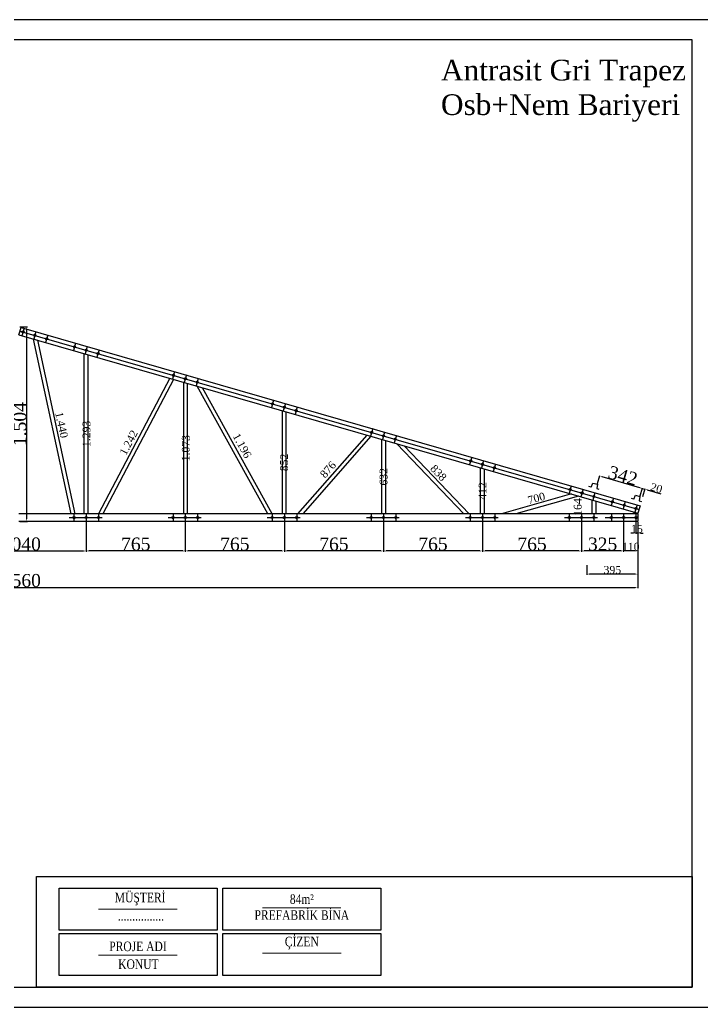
# Model space of a CAD drawing. Header units: millimetres. Extents: x 142629 to 168404, y -211947 to -204319.
# Drawn here: x 152268 to 157538, y -211947 to -204319 of the extents above; entities that cross this region are included whole.
import ezdxf

# ---------------------------------------------------------------- set-up
doc = ezdxf.new("R2010")
doc.units = ezdxf.units.MM
doc.layers.add('-YAZI', color=7, linetype='Continuous', lineweight=15)
for name, color, linetype in [('Block1', 255, 'Continuous'), ('KAPI-PEN', 3, 'Continuous'), ('ZEMİN', 191, 'Continuous'), ('ÖLÇÜLENDİRME', 121, 'Continuous')]:
    doc.layers.add(name, color=color, linetype=linetype)
doc.styles.add('133', font='times.ttf')
doc.dimstyles.new('MAKAS', dxfattribs={"dimscale": 20, "dimtxt": 1.3, "dimasz": 1, "dimexe": 0.3, "dimexo": 0.3, "dimgap": 0.1, "dimtad": 1, "dimrnd": 1, "dimzin": 12, "dimdsep": 46, "dimlunit": 6, "dimtxsty": '133', "dimcen": 0.8, "dimdle": 0.0005, "dimclrd": 4, "dimclre": 6, "dimclrt": 2, "dimazin": 3, "dimtfac": 1, "dimtmove": 0, "dimatfit": 2, "dimldrblk": 'DOTSMALL', "dimfxl": 1, "dimtolj": 1, "dimtzin": 0, "dimarcsym": 0})
doc.dimstyles.new('makas 1', dxfattribs={"dimscale": 20, "dimtxt": 3, "dimasz": 1.2, "dimexe": 0.3, "dimexo": 0.3, "dimgap": 0.1, "dimtad": 1, "dimrnd": 1, "dimzin": 12, "dimdsep": 46, "dimlunit": 6, "dimtxsty": '133', "dimblk": 'NONE', "dimcen": 0.8, "dimdle": 0.0005, "dimse1": 1, "dimse2": 1, "dimsd1": 1, "dimsd2": 1, "dimclrd": 105, "dimclre": 42, "dimclrt": 2, "dimazin": 3, "dimtfac": 1, "dimtmove": 0, "dimatfit": 2, "dimldrblk": 'NONE', "dimfxl": 1, "dimtolj": 1, "dimtzin": 0, "dimarcsym": 0})

# ---------------------------------------------------------------- blocks, each defined once
blk = doc.blocks.new('*D1755')
at = {"layer": 'Defpoints', "color": 0, "ltscale": 0.5, "transparency": 16777216}
for p in [(151741.1, -208194.5), (152781.1, -208230.3), (152781.1, -208422.2)]:
    blk.add_point(p, dxfattribs=at)
at = {"layer": 'ÖLÇÜLENDİRME', "color": 6, "lineweight": -2, "ltscale": 0.5, "transparency": 16777216}
for p, q in [((151741.1, -208200.5), (151741.1, -208428.2)), ((152781.1, -208236.3), (152781.1, -208428.2))]:
    blk.add_line(p, q, dxfattribs=at)
at = {"layer": 'ÖLÇÜLENDİRME', "color": 4, "lineweight": -2, "ltscale": 0.5, "transparency": 16777216}
blk.add_line((151761.1, -208422.2), (152761.1, -208422.2), dxfattribs=at)
at = {"layer": 'ÖLÇÜLENDİRME', "color": 4, "ltscale": 0.5, "transparency": 16777216}
for points in [[(151761.1, -208418.8), (151761.1, -208425.5), (151741.1, -208422.2)], [(152761.1, -208418.8), (152761.1, -208425.5), (152781.1, -208422.2)]]:
    blk.add_solid(points, dxfattribs=at)
at = {"layer": 'ÖLÇÜLENDİRME', "color": 2, "ltscale": 0.5, "transparency": 16777216, "insert": (152261.1, -208369.2), "char_height": 100, "attachment_point": 5, "style": '133'}
blk.add_mtext('\\A1;1.040', dxfattribs=at)
blk = doc.blocks.new('_DotSmall')
at = {"color": 0, "linetype": 'ByBlock', "const_width": 0.5}
blk.add_lwpolyline([(-0.0625, 0, 1), (0.0625, 0, 1)], format="xyb", close=True, dxfattribs=at)
blk = doc.blocks.new('*D1735')
at = {"layer": 'Defpoints', "color": 0, "ltscale": 0.5, "transparency": 16777216}
for p in [(157041.1, -208314.4), (147481.1, -208337), (157041.1, -208704.2)]:
    blk.add_point(p, dxfattribs=at)
at = {"layer": 'ÖLÇÜLENDİRME', "color": 6, "lineweight": -2, "ltscale": 0.5, "transparency": 16777216}
for p, q in [((157041.1, -208320.4), (157041.1, -208710.2)), ((147481.1, -208343), (147481.1, -208710.2))]:
    blk.add_line(p, q, dxfattribs=at)
at = {"layer": 'ÖLÇÜLENDİRME', "color": 4, "lineweight": -2, "ltscale": 0.5, "transparency": 16777216}
blk.add_line((147501.1, -208704.2), (157021.1, -208704.2), dxfattribs=at)
at = {"layer": 'ÖLÇÜLENDİRME', "color": 4, "ltscale": 0.5, "transparency": 16777216}
for points in [[(147501.1, -208700.8), (147501.1, -208707.5), (147481.1, -208704.2)], [(157021.1, -208700.8), (157021.1, -208707.5), (157041.1, -208704.2)]]:
    blk.add_solid(points, dxfattribs=at)
at = {"layer": 'ÖLÇÜLENDİRME', "color": 2, "ltscale": 0.5, "transparency": 16777216, "insert": (152261.1, -208651.2), "char_height": 100, "attachment_point": 5, "style": '133'}
blk.add_mtext('\\A1;9.560', dxfattribs=at)
blk = doc.blocks.new('*D1756')
at = {"layer": 'Defpoints', "color": 0, "ltscale": 0.5, "transparency": 16777216}
for p in [(157026.1, -208194.5), (157041.1, -208194.5), (157026.1, -208283.5)]:
    blk.add_point(p, dxfattribs=at)
at = {"layer": 'ÖLÇÜLENDİRME', "color": 6, "lineweight": -2, "ltscale": 0.5, "transparency": 16777216}
for p, q in [((157026.1, -208200.5), (157026.1, -208289.5)), ((157041.1, -208200.5), (157041.1, -208289.5))]:
    blk.add_line(p, q, dxfattribs=at)
at = {"layer": 'ÖLÇÜLENDİRME', "color": 4, "lineweight": -2, "ltscale": 0.5, "transparency": 16777216}
for p, q in [((157006.1, -208283.5), (156986.1, -208283.5)), ((157041.1, -208283.5), (157026.1, -208283.5)), ((157061.1, -208283.5), (157081.1, -208283.5))]:
    blk.add_line(p, q, dxfattribs=at)
at = {"layer": 'ÖLÇÜLENDİRME', "color": 4, "ltscale": 0.5, "transparency": 16777216}
for points in [[(157006.1, -208280.2), (157006.1, -208286.9), (157026.1, -208283.5)], [(157061.1, -208280.2), (157061.1, -208286.9), (157041.1, -208283.5)]]:
    blk.add_solid(points, dxfattribs=at)
at = {"layer": 'ÖLÇÜLENDİRME', "color": 2, "ltscale": 0.5, "transparency": 16777216, "insert": (157033.6, -208251), "char_height": 60, "attachment_point": 5, "style": '133'}
blk.add_mtext('\\A1;15', dxfattribs=at)
blk = doc.blocks.new('*D1757')
at = {"layer": 'Defpoints', "color": 0, "ltscale": 0.5, "transparency": 16777216}
for p in [(156931.1, -208194.5), (157041.1, -208194.5), (156931.1, -208422.2)]:
    blk.add_point(p, dxfattribs=at)
at = {"layer": 'ÖLÇÜLENDİRME', "color": 6, "lineweight": -2, "ltscale": 0.5, "transparency": 16777216}
for p, q in [((156931.1, -208200.5), (156931.1, -208428.2)), ((157041.1, -208200.5), (157041.1, -208428.2))]:
    blk.add_line(p, q, dxfattribs=at)
at = {"layer": 'ÖLÇÜLENDİRME', "color": 4, "lineweight": -2, "ltscale": 0.5, "transparency": 16777216}
blk.add_line((157021.1, -208422.2), (156951.1, -208422.2), dxfattribs=at)
at = {"layer": 'ÖLÇÜLENDİRME', "color": 4, "ltscale": 0.5, "transparency": 16777216}
for points in [[(156951.1, -208418.8), (156951.1, -208425.5), (156931.1, -208422.2)], [(157021.1, -208418.8), (157021.1, -208425.5), (157041.1, -208422.2)]]:
    blk.add_solid(points, dxfattribs=at)
at = {"layer": 'ÖLÇÜLENDİRME', "color": 2, "ltscale": 0.5, "transparency": 16777216, "insert": (156986.1, -208389.6), "char_height": 60, "attachment_point": 5, "style": '133'}
blk.add_mtext('\\A1;110', dxfattribs=at)
blk = doc.blocks.new('*D1758')
at = {"layer": 'Defpoints', "color": 0, "ltscale": 0.5, "transparency": 16777216}
for p in [(156606.1, -208194.5), (156931.1, -208194.5), (156606.1, -208422.2)]:
    blk.add_point(p, dxfattribs=at)
at = {"layer": 'ÖLÇÜLENDİRME', "color": 6, "lineweight": -2, "ltscale": 0.5, "transparency": 16777216}
for p, q in [((156606.1, -208200.5), (156606.1, -208428.2)), ((156931.1, -208200.5), (156931.1, -208428.2))]:
    blk.add_line(p, q, dxfattribs=at)
at = {"layer": 'ÖLÇÜLENDİRME', "color": 4, "lineweight": -2, "ltscale": 0.5, "transparency": 16777216}
blk.add_line((156911.1, -208422.2), (156626.1, -208422.2), dxfattribs=at)
at = {"layer": 'ÖLÇÜLENDİRME', "color": 4, "ltscale": 0.5, "transparency": 16777216}
for points in [[(156626.1, -208418.8), (156626.1, -208425.5), (156606.1, -208422.2)], [(156911.1, -208418.8), (156911.1, -208425.5), (156931.1, -208422.2)]]:
    blk.add_solid(points, dxfattribs=at)
at = {"layer": 'ÖLÇÜLENDİRME', "color": 2, "ltscale": 0.5, "transparency": 16777216, "insert": (156768.6, -208369.3), "char_height": 100, "attachment_point": 5, "style": '133'}
blk.add_mtext('\\A1;325', dxfattribs=at)
blk = doc.blocks.new('*D1759')
at = {"layer": 'Defpoints', "color": 0, "ltscale": 0.5, "transparency": 16777216}
for p in [(155841.1, -208194.5), (156606.1, -208194.5), (155841.1, -208422.2)]:
    blk.add_point(p, dxfattribs=at)
at = {"layer": 'ÖLÇÜLENDİRME', "color": 6, "lineweight": -2, "ltscale": 0.5, "transparency": 16777216}
for p, q in [((155841.1, -208200.5), (155841.1, -208428.2)), ((156606.1, -208200.5), (156606.1, -208428.2))]:
    blk.add_line(p, q, dxfattribs=at)
at = {"layer": 'ÖLÇÜLENDİRME', "color": 4, "lineweight": -2, "ltscale": 0.5, "transparency": 16777216}
blk.add_line((156586.1, -208422.2), (155861.1, -208422.2), dxfattribs=at)
at = {"layer": 'ÖLÇÜLENDİRME', "color": 4, "ltscale": 0.5, "transparency": 16777216}
for points in [[(155861.1, -208418.8), (155861.1, -208425.5), (155841.1, -208422.2)], [(156586.1, -208418.8), (156586.1, -208425.5), (156606.1, -208422.2)]]:
    blk.add_solid(points, dxfattribs=at)
at = {"layer": 'ÖLÇÜLENDİRME', "color": 2, "ltscale": 0.5, "transparency": 16777216, "insert": (156223.6, -208369.2), "char_height": 100, "attachment_point": 5, "style": '133'}
blk.add_mtext('\\A1;765', dxfattribs=at)
blk = doc.blocks.new('*D1760')
at = {"layer": 'Defpoints', "color": 0, "ltscale": 0.5, "transparency": 16777216}
for p in [(155076.1, -208194.5), (155841.1, -208194.5), (155076.1, -208422.2)]:
    blk.add_point(p, dxfattribs=at)
at = {"layer": 'ÖLÇÜLENDİRME', "color": 6, "lineweight": -2, "ltscale": 0.5, "transparency": 16777216}
for p, q in [((155076.1, -208200.5), (155076.1, -208428.2)), ((155841.1, -208200.5), (155841.1, -208428.2))]:
    blk.add_line(p, q, dxfattribs=at)
at = {"layer": 'ÖLÇÜLENDİRME', "color": 4, "lineweight": -2, "ltscale": 0.5, "transparency": 16777216}
blk.add_line((155821.1, -208422.2), (155096.1, -208422.2), dxfattribs=at)
at = {"layer": 'ÖLÇÜLENDİRME', "color": 4, "ltscale": 0.5, "transparency": 16777216}
for points in [[(155096.1, -208418.8), (155096.1, -208425.5), (155076.1, -208422.2)], [(155821.1, -208418.8), (155821.1, -208425.5), (155841.1, -208422.2)]]:
    blk.add_solid(points, dxfattribs=at)
at = {"layer": 'ÖLÇÜLENDİRME', "color": 2, "ltscale": 0.5, "transparency": 16777216, "insert": (155458.6, -208369.2), "char_height": 100, "attachment_point": 5, "style": '133'}
blk.add_mtext('\\A1;765', dxfattribs=at)
blk = doc.blocks.new('*D1761')
at = {"layer": 'Defpoints', "color": 0, "ltscale": 0.5, "transparency": 16777216}
for p in [(154311.1, -208194.5), (155076.1, -208194.5), (154311.1, -208422.2)]:
    blk.add_point(p, dxfattribs=at)
at = {"layer": 'ÖLÇÜLENDİRME', "color": 6, "lineweight": -2, "ltscale": 0.5, "transparency": 16777216}
for p, q in [((154311.1, -208200.5), (154311.1, -208428.2)), ((155076.1, -208200.5), (155076.1, -208428.2))]:
    blk.add_line(p, q, dxfattribs=at)
at = {"layer": 'ÖLÇÜLENDİRME', "color": 4, "lineweight": -2, "ltscale": 0.5, "transparency": 16777216}
blk.add_line((155056.1, -208422.2), (154331.1, -208422.2), dxfattribs=at)
at = {"layer": 'ÖLÇÜLENDİRME', "color": 4, "ltscale": 0.5, "transparency": 16777216}
for points in [[(154331.1, -208418.8), (154331.1, -208425.5), (154311.1, -208422.2)], [(155056.1, -208418.8), (155056.1, -208425.5), (155076.1, -208422.2)]]:
    blk.add_solid(points, dxfattribs=at)
at = {"layer": 'ÖLÇÜLENDİRME', "color": 2, "ltscale": 0.5, "transparency": 16777216, "insert": (154693.6, -208369.2), "char_height": 100, "attachment_point": 5, "style": '133'}
blk.add_mtext('\\A1;765', dxfattribs=at)
blk = doc.blocks.new('*D1762')
at = {"layer": 'Defpoints', "color": 0, "ltscale": 0.5, "transparency": 16777216}
for p in [(153546.1, -208194.5), (154311.1, -208194.5), (153546.1, -208422.2)]:
    blk.add_point(p, dxfattribs=at)
at = {"layer": 'ÖLÇÜLENDİRME', "color": 6, "lineweight": -2, "ltscale": 0.5, "transparency": 16777216}
for p, q in [((153546.1, -208200.5), (153546.1, -208428.2)), ((154311.1, -208200.5), (154311.1, -208428.2))]:
    blk.add_line(p, q, dxfattribs=at)
at = {"layer": 'ÖLÇÜLENDİRME', "color": 4, "lineweight": -2, "ltscale": 0.5, "transparency": 16777216}
blk.add_line((154291.1, -208422.2), (153566.1, -208422.2), dxfattribs=at)
at = {"layer": 'ÖLÇÜLENDİRME', "color": 4, "ltscale": 0.5, "transparency": 16777216}
for points in [[(153566.1, -208418.8), (153566.1, -208425.5), (153546.1, -208422.2)], [(154291.1, -208418.8), (154291.1, -208425.5), (154311.1, -208422.2)]]:
    blk.add_solid(points, dxfattribs=at)
at = {"layer": 'ÖLÇÜLENDİRME', "color": 2, "ltscale": 0.5, "transparency": 16777216, "insert": (153928.6, -208369.2), "char_height": 100, "attachment_point": 5, "style": '133'}
blk.add_mtext('\\A1;765', dxfattribs=at)
blk = doc.blocks.new('*D1763')
at = {"layer": 'Defpoints', "color": 0, "ltscale": 0.5, "transparency": 16777216}
for p in [(152781.1, -208194.5), (153546.1, -208194.5), (152781.1, -208422.2)]:
    blk.add_point(p, dxfattribs=at)
at = {"layer": 'ÖLÇÜLENDİRME', "color": 6, "lineweight": -2, "ltscale": 0.5, "transparency": 16777216}
for p, q in [((152781.1, -208200.5), (152781.1, -208428.2)), ((153546.1, -208200.5), (153546.1, -208428.2))]:
    blk.add_line(p, q, dxfattribs=at)
at = {"layer": 'ÖLÇÜLENDİRME', "color": 4, "lineweight": -2, "ltscale": 0.5, "transparency": 16777216}
blk.add_line((153526.1, -208422.2), (152801.1, -208422.2), dxfattribs=at)
at = {"layer": 'ÖLÇÜLENDİRME', "color": 4, "ltscale": 0.5, "transparency": 16777216}
for points in [[(152801.1, -208418.8), (152801.1, -208425.5), (152781.1, -208422.2)], [(153526.1, -208418.8), (153526.1, -208425.5), (153546.1, -208422.2)]]:
    blk.add_solid(points, dxfattribs=at)
at = {"layer": 'ÖLÇÜLENDİRME', "color": 2, "ltscale": 0.5, "transparency": 16777216, "insert": (153163.6, -208369.2), "char_height": 100, "attachment_point": 5, "style": '133'}
blk.add_mtext('\\A1;765', dxfattribs=at)
blk = doc.blocks.new('*D1732')
at = {"layer": 'Defpoints', "color": 0, "ltscale": 0.5, "transparency": 16777216}
for p in [(156646.1, -208526.6), (157041.1, -208526.6), (156646.1, -208601)]:
    blk.add_point(p, dxfattribs=at)
at = {"layer": 'ÖLÇÜLENDİRME', "color": 6, "lineweight": -2, "ltscale": 0.5, "transparency": 16777216}
for p, q in [((156646.1, -208532.6), (156646.1, -208607)), ((157041.1, -208532.6), (157041.1, -208607))]:
    blk.add_line(p, q, dxfattribs=at)
at = {"layer": 'ÖLÇÜLENDİRME', "color": 4, "lineweight": -2, "ltscale": 0.5, "transparency": 16777216}
blk.add_line((157021.1, -208601), (156666.1, -208601), dxfattribs=at)
at = {"layer": 'ÖLÇÜLENDİRME', "color": 4, "ltscale": 0.5, "transparency": 16777216}
for points in [[(156666.1, -208597.7), (156666.1, -208604.3), (156646.1, -208601)], [(157021.1, -208597.7), (157021.1, -208604.3), (157041.1, -208601)]]:
    blk.add_solid(points, dxfattribs=at)
at = {"layer": 'ÖLÇÜLENDİRME', "color": 2, "ltscale": 0.5, "transparency": 16777216, "insert": (156843.6, -208568.4), "char_height": 60, "attachment_point": 5, "style": '133'}
blk.add_mtext('\\A1;395', dxfattribs=at)
blk = doc.blocks.new('*D1702')
at = {"layer": 'Defpoints', "color": 0, "transparency": 16777216}
for p in [(156701.1, -208000.9), (156609, -208164.5), (156701.1, -208164.5)]:
    blk.add_point(p, dxfattribs=at)
at = {"layer": 'Block1', "color": 2, "transparency": 16777216, "insert": (156576.5, -208082.7), "char_height": 60, "attachment_point": 5, "rotation": 90, "style": '133'}
blk.add_mtext('\\A1;164', dxfattribs=at)
blk = doc.blocks.new('_None')
blk = doc.blocks.new('*D1703')
at = {"layer": 'Defpoints', "color": 0, "transparency": 16777216}
for p in [(156603.2, -207951.1), (156609.8, -207974.6), (155936.1, -208164.5)]:
    blk.add_point(p, dxfattribs=at)
at = {"layer": 'Block1', "color": 2, "transparency": 16777216, "insert": (156257.5, -208014.7), "char_height": 60, "attachment_point": 5, "rotation": 15.74693, "style": '133'}
blk.add_mtext('\\A1;700', dxfattribs=at)
blk = doc.blocks.new('*D1704')
at = {"layer": 'Defpoints', "color": 0, "transparency": 16777216}
for p in [(155841.1, -207753), (155873.7, -207753), (155841.1, -208164.5)]:
    blk.add_point(p, dxfattribs=at)
at = {"layer": 'Block1', "color": 2, "transparency": 16777216, "insert": (155841.7, -207958.8), "char_height": 60, "attachment_point": 5, "rotation": 90, "style": '133'}
blk.add_mtext('\\A1;412', dxfattribs=at)
blk = doc.blocks.new('*D1705')
at = {"layer": 'Defpoints', "color": 0, "transparency": 16777216}
for p in [(155167.4, -207558.9), (155188.4, -207538.9), (155746.1, -208164.5)]:
    blk.add_point(p, dxfattribs=at)
at = {"layer": 'Block1', "color": 2, "transparency": 16777216, "insert": (155501.2, -207819.2), "char_height": 60, "attachment_point": 5, "rotation": 313.69668, "style": '133'}
blk.add_mtext('\\A1;838', dxfattribs=at)
blk = doc.blocks.new('*D1706')
at = {"layer": 'Defpoints', "color": 0, "transparency": 16777216}
for p in [(155076.1, -207532.6), (155110.1, -207532.6), (155076.1, -208164.5)]:
    blk.add_point(p, dxfattribs=at)
at = {"layer": 'Block1', "color": 2, "transparency": 16777216, "insert": (155077.6, -207848.6), "char_height": 60, "attachment_point": 5, "rotation": 90, "style": '133'}
blk.add_mtext('\\A1;632', dxfattribs=at)
blk = doc.blocks.new('*D1707')
at = {"layer": 'Defpoints', "color": 0, "transparency": 16777216}
for p in [(154962, -207486.2), (154984.8, -207506.3), (154406.1, -208164.5)]:
    blk.add_point(p, dxfattribs=at)
at = {"layer": 'Block1', "color": 2, "transparency": 16777216, "insert": (154648.2, -207793.8), "char_height": 60, "attachment_point": 5, "rotation": 48.68005, "style": '133'}
blk.add_mtext('\\A1;876', dxfattribs=at)
blk = doc.blocks.new('*D1708')
at = {"layer": 'Defpoints', "color": 0, "transparency": 16777216}
for p in [(154311.1, -207312.1), (154341.6, -207312.1), (154311.1, -208164.5)]:
    blk.add_point(p, dxfattribs=at)
at = {"layer": 'Block1', "color": 2, "transparency": 16777216, "insert": (154309.1, -207738.3), "char_height": 60, "attachment_point": 5, "rotation": 90, "style": '133'}
blk.add_mtext('\\A1;852', dxfattribs=at)
blk = doc.blocks.new('*D1709')
at = {"layer": 'Defpoints', "color": 0, "transparency": 16777216}
for p in [(153667.1, -207101.6), (153637.4, -207118), (154216.1, -208164.5)]:
    blk.add_point(p, dxfattribs=at)
at = {"layer": 'Block1', "color": 2, "transparency": 16777216, "insert": (153984.9, -207609.1), "char_height": 60, "attachment_point": 5, "rotation": 298.94053, "style": '133'}
blk.add_mtext('\\A1;1.196', dxfattribs=at)
blk = doc.blocks.new('*D1710')
at = {"layer": 'Defpoints', "color": 0, "transparency": 16777216}
for p in [(153546.1, -207091.6), (153583, -207091.6), (153546.1, -208164.5)]:
    blk.add_point(p, dxfattribs=at)
at = {"layer": 'Block1', "color": 2, "transparency": 16777216, "insert": (153550.4, -207628.1), "char_height": 60, "attachment_point": 5, "rotation": 90, "style": '133'}
blk.add_mtext('\\A1;1.073', dxfattribs=at)
blk = doc.blocks.new('*D1711')
at = {"layer": 'Defpoints', "color": 0, "transparency": 16777216}
for p in [(153454.8, -207065.3), (152848.7, -208150.1), (152876.1, -208164.5)]:
    blk.add_point(p, dxfattribs=at)
at = {"layer": 'Block1', "color": 2, "transparency": 16777216, "insert": (153109.2, -207585.3), "char_height": 60, "attachment_point": 5, "rotation": 62.23385, "style": '133'}
blk.add_mtext('\\A1;1.242', dxfattribs=at)
blk = doc.blocks.new('*D1712')
at = {"layer": 'Defpoints', "color": 0, "transparency": 16777216}
for p in [(152781.1, -206871.2), (152815.9, -206871.2), (152781.1, -208164.5)]:
    blk.add_point(p, dxfattribs=at)
at = {"layer": 'Block1', "color": 2, "transparency": 16777216, "insert": (152783.3, -207517.9), "char_height": 60, "attachment_point": 5, "rotation": 90, "style": '133'}
blk.add_mtext('\\A1;1.293', dxfattribs=at)
blk = doc.blocks.new('*D1764')
at = {"layer": 'Defpoints', "color": 0, "ltscale": 0.5, "transparency": 16777216}
for p in [(152261.1, -206690.1), (152321.8, -206690.1), (152261.1, -208194.5)]:
    blk.add_point(p, dxfattribs=at)
at = {"layer": 'ÖLÇÜLENDİRME', "color": 6, "lineweight": -2, "ltscale": 0.5, "transparency": 16777216}
for p, q in [((152267.1, -206690.1), (152327.8, -206690.1)), ((152267.1, -208194.5), (152327.8, -208194.5))]:
    blk.add_line(p, q, dxfattribs=at)
at = {"layer": 'ÖLÇÜLENDİRME', "color": 4, "lineweight": -2, "ltscale": 0.5, "transparency": 16777216}
blk.add_line((152321.8, -208174.5), (152321.8, -206710.1), dxfattribs=at)
at = {"layer": 'ÖLÇÜLENDİRME', "color": 4, "ltscale": 0.5, "transparency": 16777216}
for points in [[(152318.5, -206710.1), (152325.2, -206710.1), (152321.8, -206690.1)], [(152318.5, -208174.5), (152325.2, -208174.5), (152321.8, -208194.5)]]:
    blk.add_solid(points, dxfattribs=at)
at = {"layer": 'ÖLÇÜLENDİRME', "color": 2, "ltscale": 0.5, "transparency": 16777216, "insert": (152268.8, -207442.3), "char_height": 100, "attachment_point": 5, "rotation": 90, "style": '133'}
blk.add_mtext('\\A1;1.504', dxfattribs=at)
blk = doc.blocks.new('omega')
at = {"layer": 'Block1', "color": 1}
for p, q in [((32355.1, 6698), (32368.3, 6728.5)), ((32368.3, 6728.5), (32402.8, 6718.3)), ((32402.8, 6718.3), (32397.3, 6685.5)), ((32355.1, 6698), (32337.8, 6703.1)), ((32397.3, 6685.5), (32414.5, 6680.4))]:
    blk.add_line(p, q, dxfattribs=at)
blk = doc.blocks.new('*D1714')
at = {"layer": 'Defpoints', "color": 0, "ltscale": 0.5, "transparency": 16777216}
for p in [(156746.3, -207844.3), (156728.1, -207907.4), (157057.1, -208002.3)]:
    blk.add_point(p, dxfattribs=at)
at = {"layer": 'ÖLÇÜLENDİRME', "color": 6, "lineweight": -2, "ltscale": 0.5, "transparency": 16777216}
for p, q in [((156729.7, -207901.7), (156747.9, -207838.5)), ((157058.8, -207996.5), (157077, -207933.4))]:
    blk.add_line(p, q, dxfattribs=at)
at = {"layer": 'ÖLÇÜLENDİRME', "color": 4, "lineweight": -2, "ltscale": 0.5, "transparency": 16777216}
blk.add_line((157056.1, -207933.6), (156765.5, -207849.8), dxfattribs=at)
at = {"layer": 'ÖLÇÜLENDİRME', "color": 4, "ltscale": 0.5, "transparency": 16777216}
for points in [[(156766.4, -207846.6), (156764.5, -207853), (156746.3, -207844.3)], [(157057, -207930.4), (157055.2, -207936.8), (157075.3, -207939.1)]]:
    blk.add_solid(points, dxfattribs=at)
at = {"layer": 'ÖLÇÜLENDİRME', "color": 2, "ltscale": 0.5, "transparency": 16777216, "insert": (156925.4, -207840.9), "char_height": 100, "attachment_point": 5, "rotation": 343.9236, "style": '133'}
blk.add_mtext('\\A1;342', dxfattribs=at)
blk = doc.blocks.new('*D1765')
at = {"layer": 'Defpoints', "color": 0, "ltscale": 0.5, "transparency": 16777216}
for p in [(157057.1, -208002.3), (157076.4, -208007.8), (157094.6, -207944.7)]:
    blk.add_point(p, dxfattribs=at)
at = {"layer": 'ÖLÇÜLENDİRME', "color": 4, "lineweight": -2, "ltscale": 0.5, "transparency": 16777216}
for p, q in [((157056.1, -207933.6), (157036.9, -207928.1)), ((157075.3, -207939.1), (157094.6, -207944.7)), ((157113.8, -207950.2), (157217.1, -207980))]:
    blk.add_line(p, q, dxfattribs=at)
at = {"layer": 'ÖLÇÜLENDİRME', "color": 6, "lineweight": -2, "ltscale": 0.5, "transparency": 16777216}
for p, q in [((157058.8, -207996.5), (157077, -207933.4)), ((157078, -208002), (157096.2, -207938.9))]:
    blk.add_line(p, q, dxfattribs=at)
at = {"layer": 'ÖLÇÜLENDİRME', "color": 4, "ltscale": 0.5, "transparency": 16777216}
for points in [[(157057, -207930.4), (157055.2, -207936.8), (157075.3, -207939.1)], [(157114.7, -207947), (157112.9, -207953.4), (157094.6, -207944.7)]]:
    blk.add_solid(points, dxfattribs=at)
at = {"layer": 'ÖLÇÜLENDİRME', "color": 2, "ltscale": 0.5, "transparency": 16777216, "insert": (157184.1, -207936.6), "char_height": 60, "attachment_point": 5, "rotation": 343.9236, "style": '133'}
blk.add_mtext('\\A1;20', dxfattribs=at)
blk = doc.blocks.new('*D1701')
at = {"layer": 'Defpoints', "color": 0, "transparency": 16777216}
for p in [(152384, -206756.7), (152407.6, -206751.7), (152686.1, -208164.5)]:
    blk.add_point(p, dxfattribs=at)
at = {"layer": 'ZEMİN', "color": 2, "transparency": 16777216, "insert": (152590.5, -207448.7), "char_height": 60, "attachment_point": 5, "rotation": 282.1115, "style": '133'}
blk.add_mtext('\\A1;1.440', dxfattribs=at)

msp = doc.modelspace()

# ---------------------------------------------------------------- linework, layer by layer
at = {"layer": '-YAZI'}
for p, q in [((152876.826, -211189.024), (153483.743, -211189.024)), ((154140.992, -211179.246), (154747.909, -211179.246)), ((152876.826, -211543.937), (153483.743, -211543.937)), ((154140.992, -211527.983), (154750.631, -211527.983))]:
    msp.add_line(p, q, dxfattribs=at)
at = {"layer": 'Block1', "color": 1}
for p, q in [((152261.124, -206752.544), (152277.739, -206694.891)), ((152277.739, -206694.891), (157057.739, -208072.434)), ((152261.124, -206752.544), (157041.124, -208130.088)), ((152766.127, -208134.543), (152766.127, -206898.081)), ((152796.127, -208134.543), (152796.127, -206906.726)), ((153425.851, -207088.206), (152874.969, -208134.543)), ((153455.288, -207096.689), (152908.873, -208134.543)), ((153531.126, -207118.545), (153531.126, -208134.543)), ((153561.126, -207127.191), (153561.126, -208134.543)), ((154182.397, -208134.543), (153637.557, -207149.217)), ((154216.677, -208134.543), (153678.336, -207160.969)), ((154296.126, -208134.543), (154296.125, -207339.009)), ((154326.126, -208134.543), (154326.125, -207347.655)), ((154947.006, -207526.586), (154412.527, -208134.543)), ((154978.876, -207535.771), (154452.472, -208134.543)), ((155061.125, -207559.474), (155061.125, -208134.543)), ((155091.125, -207568.119), (155091.125, -208134.543)), ((155696.713, -208134.543), (155179.947, -207593.717)), ((155738.206, -208134.543), (155237.208, -207610.219)), ((155826.125, -208134.543), (155826.125, -207779.938)), ((155856.125, -208134.543), (155856.125, -207788.584)), ((156527.747, -207982.138), (155987.247, -208134.543)), ((156582.415, -207997.893), (156097.79, -208134.543)), ((156686.124, -208027.781), (156686.124, -208134.543)), ((156716.124, -208036.426), (156716.124, -208134.543)), ((157057.739, -208072.434), (157041.124, -208130.088)), ((157041.124, -208134.543), (152261.124, -208134.543)), ((157011.124, -208134.543), (157011.124, -208121.442)), ((157041.124, -208134.543), (157041.124, -208130.088)), ((157041.124, -208134.543), (157041.124, -208194.543)), ((157041.124, -208194.543), (152261.124, -208194.543))]:
    msp.add_line(p, q, dxfattribs=at)
at = {"layer": 'Block1', "color": 2}
for p, q in [((152301.047, -206701.608), (152284.432, -206759.261)), ((152269.432, -206723.718), (157049.432, -208101.261)), ((152392.332, -206727.915), (152375.717, -206785.569)), ((152483.617, -206754.222), (152467.002, -206811.876)), ((152698.149, -206816.048), (152681.534, -206873.702)), ((152789.434, -206842.356), (152772.819, -206900.009)), ((152880.719, -206868.663), (152864.104, -206926.317)), ((153463.149, -207036.513), (153446.534, -207094.166)), ((153554.434, -207062.82), (153537.819, -207120.474)), ((153645.718, -207089.127), (153629.103, -207146.781)), ((154228.148, -207256.977), (154211.533, -207314.631)), ((154319.433, -207283.284), (154302.818, -207340.938)), ((154410.718, -207309.592), (154394.103, -207367.245)), ((154993.148, -207477.442), (154976.533, -207535.095)), ((155084.433, -207503.749), (155067.818, -207561.403)), ((155175.718, -207530.056), (155159.103, -207587.71)), ((155758.147, -207697.906), (155741.532, -207755.56)), ((155849.432, -207724.213), (155832.817, -207781.867)), ((155940.717, -207750.521), (155924.102, -207808.174)), ((156526.862, -207919.441), (156510.247, -207977.094)), ((156618.147, -207945.748), (156601.532, -208003.402)), ((156709.432, -207972.055), (156692.817, -208029.709)), ((156851.862, -208013.102), (156835.247, -208070.756)), ((156943.147, -208039.41), (156926.532, -208097.063)), ((157034.432, -208065.717), (157017.816, -208123.371)), ((152686.127, -208134.543), (152686.127, -208194.543)), ((152781.127, -208134.543), (152781.127, -208194.543)), ((152876.127, -208134.543), (152876.127, -208194.543)), ((153451.126, -208134.543), (153451.126, -208194.543)), ((153546.126, -208134.543), (153546.126, -208194.543)), ((153641.126, -208134.543), (153641.126, -208194.543)), ((154216.126, -208134.543), (154216.126, -208194.543)), ((154311.126, -208134.543), (154311.126, -208194.543)), ((154406.126, -208134.543), (154406.126, -208194.543)), ((154981.125, -208134.543), (154981.125, -208194.543)), ((155076.125, -208134.543), (155076.125, -208194.543)), ((155171.125, -208134.543), (155171.125, -208194.543)), ((155746.125, -208134.543), (155746.125, -208194.543)), ((155841.125, -208134.543), (155841.125, -208194.543)), ((155936.125, -208134.543), (155936.125, -208194.543)), ((156511.124, -208134.543), (156511.124, -208194.543)), ((156606.124, -208134.543), (156606.124, -208194.543)), ((156701.124, -208134.543), (156701.124, -208194.543)), ((156836.124, -208134.543), (156836.124, -208194.543)), ((156931.124, -208134.543), (156931.124, -208194.543)), ((157026.124, -208134.543), (157026.124, -208194.543))]:
    msp.add_line(p, q, dxfattribs=at)
at = {"layer": 'Block1', "color": 1}
for centre, radius in [((152292.739, -206730.435), 8), ((152292.739, -206730.434), 4), ((152384.024, -206756.742), 8), ((152384.024, -206756.742), 4), ((152475.309, -206783.049), 8), ((152475.309, -206783.049), 4), ((152689.842, -206844.876), 8), ((152689.842, -206844.875), 4), ((152781.126, -206871.183), 8), ((152781.127, -206871.182), 4), ((152872.411, -206897.49), 8), ((152872.411, -206897.49), 4), ((153454.841, -207065.34), 8), ((153454.841, -207065.34), 4), ((153546.126, -207091.647), 8), ((153546.126, -207091.647), 4), ((153637.411, -207117.955), 8), ((153637.411, -207117.954), 4), ((154219.841, -207285.804), 8), ((154219.841, -207285.804), 4), ((154311.125, -207312.112), 8), ((154311.126, -207312.111), 4), ((154402.41, -207338.419), 8), ((154402.41, -207338.419), 4), ((154984.84, -207506.269), 8), ((154984.84, -207506.268), 4), ((155076.125, -207532.576), 8), ((155076.125, -207532.576), 4), ((155167.41, -207558.883), 8), ((155167.41, -207558.883), 4), ((155749.84, -207726.733), 8), ((155749.84, -207726.733), 4), ((155841.125, -207753.041), 8), ((155841.125, -207753.04), 4), ((155932.409, -207779.348), 8), ((155932.41, -207779.347), 4), ((156518.554, -207948.268), 8), ((156518.554, -207948.268), 4), ((156609.839, -207974.576), 8), ((156609.839, -207974.575), 4), ((156701.124, -208000.883), 8), ((156701.124, -208000.882), 4), ((156843.554, -208041.929), 8), ((156843.554, -208041.929), 4), ((156934.839, -208068.237), 8), ((156934.839, -208068.236), 4), ((157026.124, -208094.544), 8), ((157026.124, -208094.543), 4), ((152686.127, -208164.543), 8), ((152686.127, -208164.543), 4), ((152781.127, -208164.543), 8), ((152781.127, -208164.543), 4), ((152876.127, -208164.543), 8), ((152876.127, -208164.543), 4), ((153451.126, -208164.543), 8), ((153451.126, -208164.543), 4), ((153546.126, -208164.543), 8), ((153546.126, -208164.543), 4), ((153641.126, -208164.543), 8), ((153641.126, -208164.543), 4), ((154216.126, -208164.543), 8), ((154216.126, -208164.543), 4), ((154311.126, -208164.543), 8), ((154311.126, -208164.543), 4), ((154406.126, -208164.543), 8), ((154406.126, -208164.543), 4), ((154981.125, -208164.543), 8), ((154981.125, -208164.543), 4), ((155076.125, -208164.543), 8), ((155076.125, -208164.543), 4), ((155171.125, -208164.543), 8), ((155171.125, -208164.543), 4), ((155746.125, -208164.543), 8), ((155746.125, -208164.543), 4), ((155841.125, -208164.543), 8), ((155841.125, -208164.543), 4), ((155936.125, -208164.543), 8), ((155936.125, -208164.543), 4), ((156511.124, -208164.543), 8), ((156511.124, -208164.543), 4), ((156606.124, -208164.543), 8), ((156606.124, -208164.543), 4), ((156701.124, -208164.543), 8), ((156701.124, -208164.543), 4), ((156836.124, -208164.543), 8), ((156836.124, -208164.543), 4), ((156931.124, -208164.543), 8), ((156931.124, -208164.543), 4), ((157026.124, -208164.543), 8), ((157026.124, -208164.543), 4)]:
    msp.add_circle(centre, radius, dxfattribs=at)
at = {"layer": 'KAPI-PEN', "color": 175, "true_color": 0x4554a5}
for points in [[(146827.37, -211946.832), (157615.684, -211946.832), (157615.684, -204318.732), (146827.37, -204318.732)], [(146982.822, -211791.381), (157460.233, -211791.381), (157460.233, -204474.183), (146982.822, -204474.183)], [(152396.496, -210937.454), (157460.233, -210937.454), (157460.233, -211791.381), (152396.496, -211791.381)], [(152571.387, -211028.229), (153791.904, -211028.229), (153791.904, -211352.58), (152571.387, -211352.58)], [(153835.553, -211028.229), (155056.07, -211028.229), (155056.07, -211352.58), (153835.553, -211352.58)], [(152571.387, -211376.965), (153791.904, -211376.965), (153791.904, -211701.317), (152571.387, -211701.317)], [(153835.553, -211376.965), (155056.07, -211376.965), (155056.07, -211701.317), (153835.553, -211701.317)]]:
    msp.add_lwpolyline(points, close=True, dxfattribs=at)
at = {"layer": 'ZEMİN', "color": 1}
for p, q in [((152664.347, -208134.543), (152374.813, -206785.308)), ((152695.03, -208134.543), (152407.519, -206794.734))]:
    msp.add_line(p, q, dxfattribs=at)
at = {"layer": 'ÖLÇÜLENDİRME', "color": 2, "ltscale": 0.5}
for p, q in [((152649.256, -208164.543), (152903.04, -208164.543)), ((153414.255, -208164.543), (153668.04, -208164.543)), ((154179.255, -208164.543), (154433.039, -208164.543)), ((154944.254, -208164.543), (155198.039, -208164.543)), ((155709.254, -208164.543), (155963.038, -208164.543)), ((156474.253, -208164.543), (156728.038, -208164.543)), ((156787.339, -208164.543), (157041.124, -208164.543))]:
    msp.add_line(p, q, dxfattribs=at)

# ---------------------------------------------------------------- block references
at = {"layer": 'Block1', "color": 1, "rotation": 0.5866211385630021}
for p in [(124395.693, -214957.067), (124724.783, -215051.907)]:
    msp.add_blockref('omega', p, dxfattribs=at)

# ---------------------------------------------------------------- texts
at = {"layer": '-YAZI', "char_height": 73.78909, "attachment_point": 1, "style": '133'}
for s, width, gutter_width, heights, insert in [('{\\W0.8;MÜŞTERİ}', 88.24311, 1.779, [36.545], (153001.694, -211062.1)), ('\\pxqc;{\\W0.8;84m² \\PPREFABRİK BİNA}', 1220.51723, 390.797, [277.854], (153835.553, -211074.726)), ('{\\W0.8;................}', 88.24311, 1.779, [36.545], (153024.959, -211203.862)), ('{\\W0.8;PROJE ADI}', 761.57565, 1.779, [36.545], (152958.615, -211439.417)), ('\\pxqc;{\\W0.8;ÇİZEN}', 1220.51723, 1.779, [27.884], (153835.553, -211402.545)), ('{\\W0.8;KONUT}', 88.24311, 1.779, [36.545], (153027.895, -211577.291))]:
    msp.add_mtext_dynamic_manual_height_columns(s, width=width, gutter_width=gutter_width, heights=heights, dxfattribs=dict(at, insert=insert))
at = {"linetype": 'Continuous', "lineweight": 25, "insert": (155520.307, -204627.843), "char_height": 159.95887, "width": 8508.05723, "attachment_point": 1, "style": '133'}
msp.add_mtext('Antrasit Gri Trapez\\POsb+Nem Bariyeri', dxfattribs=at)

# ---------------------------------------------------------------- dimensions: what is measured, and where the dimension line sits
at = {"layer": 'Block1', "color": 1}
for p1, p2, distance, picture, middle in [((152781.127, -208164.543), (152781.127, -206871.182), -34.793, '*D1712', (152783.314, -207517.863)), ((153454.841, -207065.34), (152876.127, -208164.543), -31.03, '*D1711', (153109.175, -207585.296)), ((153546.126, -208164.543), (153546.126, -207091.647), -36.912, '*D1710', (153550.433, -207628.095)), ((154216.126, -208164.543), (153637.411, -207117.954), -33.877, '*D1709', (153984.948, -207609.078)), ((154311.126, -208164.543), (154311.126, -207312.111), -30.484, '*D1708', (154309.09, -207738.327)), ((154406.126, -208164.543), (154984.84, -207506.269), 30.394, '*D1707', (154648.168, -207793.81)), ((155076.125, -208164.543), (155076.125, -207532.576), -33.98, '*D1706', (155077.586, -207848.56)), ((155746.125, -208164.543), (155167.41, -207558.883), -28.966, '*D1705', (155501.222, -207819.237)), ((155841.125, -208164.543), (155841.125, -207753.041), -32.527, '*D1704', (155841.651, -207958.792)), ((155936.1246, -208164.5434), (156609.8392, -207974.5752), 24.3812, '*D1703', (156257.5163, -208014.7112)), ((156701.124, -208000.882), (156701.124, -208164.543), -92.118, '*D1702', (156576.487, -208082.713))]:
    dim = msp.add_aligned_dim(p1=p1, p2=p2, distance=distance, dimstyle='makas 1', dxfattribs=at)
    dim.commit()
    dim.dimension.update_dxf_attribs({"geometry": picture, "text_midpoint": middle})
at = {"layer": 'ZEMİN', "color": 1}
dim = msp.add_aligned_dim(p1=(152686.127, -208164.543), p2=(152384.024, -206756.742), distance=-24.115, dimstyle='makas 1', override={"dimfxl": 100, "dimarcsym": 1}, dxfattribs=at)
dim.commit()
dim.dimension.update_dxf_attribs({"geometry": '*D1701', "text_midpoint": (152590.534, -207448.742)})
at = {"layer": 'ÖLÇÜLENDİRME', "color": 1, "ltscale": 0.5}
for base, p1, p2, angle, override, picture, middle in [((152321.823, -206690.102), (152261.124, -208194.543), (152261.124, -206690.102), 90, {"dimtxt": 5, "dimdle": 1}, '*D1764', (152268.814, -207442.323)), ((152781.127, -208422.164), (153546.126, -208194.543), (152781.127, -208194.543), 180, {"dimtxt": 5, "dimdle": 1}, '*D1763', (153163.626, -208369.155)), ((153546.126, -208422.164), (154311.126, -208194.543), (153546.126, -208194.543), 180, {"dimtxt": 5, "dimdle": 1}, '*D1762', (153928.626, -208369.155)), ((154311.126, -208422.164), (155076.125, -208194.543), (154311.126, -208194.543), 180, {"dimtxt": 5, "dimdle": 1}, '*D1761', (154693.625, -208369.155)), ((155076.125, -208422.164), (155841.125, -208194.543), (155076.125, -208194.543), 180, {"dimtxt": 5, "dimdle": 1}, '*D1760', (155458.625, -208369.155)), ((155841.125, -208422.164), (156606.124, -208194.543), (155841.125, -208194.543), 180, {"dimtxt": 5, "dimdle": 1}, '*D1759', (156223.624, -208369.155)), ((156606.124, -208422.164), (156931.124, -208194.543), (156606.124, -208194.543), 180, {"dimtxt": 5, "dimdle": 1}, '*D1758', (156768.624, -208369.299)), ((156646.124, -208601.001), (157041.124, -208526.569), (156646.124, -208526.569), 180, {"dimtxt": 3}, '*D1732', (156843.624, -208568.396))]:
    dim = msp.add_linear_dim(base=base, p1=p1, p2=p2, angle=angle, dimstyle='MAKAS', override=override, dxfattribs=at)
    dim.commit()
    dim.dimension.update_dxf_attribs({"geometry": picture, "text_midpoint": middle})
for p2, distance, override, picture, middle in [((156728.06, -207907.417), -65.695, {"dimtxt": 5, "dimdle": 1}, '*D1714', (156925.436, -207840.913)), ((157076.368, -208007.795), 65.695, {"dimtxt": 3}, '*D1765', (157184.055, -207936.618))]:
    dim = msp.add_aligned_dim(p1=(157057.15, -208002.257), p2=p2, distance=distance, dimstyle='MAKAS', override=override, dxfattribs=at)
    dim.commit()
    dim.dimension.update_dxf_attribs({"geometry": picture, "text_midpoint": middle})
for base, p1, p2, picture, middle in [((152781.1266, -208422.1644), (151741.1217, -208194.5434), (152781.1266, -208230.3233), '*D1755', (152261.1241, -208369.155)), ((157041.124, -208704.164), (147481.124, -208336.975), (157041.124, -208314.354), '*D1735', (152261.124, -208651.154))]:
    dim = msp.add_linear_dim(base=base, p1=p1, p2=p2, dimstyle='MAKAS', override={"dimtxt": 5, "dimdle": 1}, dxfattribs=at)
    dim.commit()
    dim.dimension.update_dxf_attribs({"geometry": picture, "text_midpoint": middle})
for base, p2, picture, middle in [((156931.124, -208422.164), (156931.124, -208194.543), '*D1757', (156986.124, -208422.164)), ((157026.124, -208283.521), (157026.124, -208194.543), '*D1756', (157033.624, -208283.521))]:
    dim = msp.add_linear_dim(base=base, p1=(157041.124, -208194.543), p2=p2, angle=180, dimstyle='MAKAS', override={"dimtxt": 3}, dxfattribs=at)
    dim.commit()
    dim.dimension.update_dxf_attribs({"geometry": picture, "text_midpoint": middle, "dimtype": 160})

doc.saveas('drawing.dxf')
